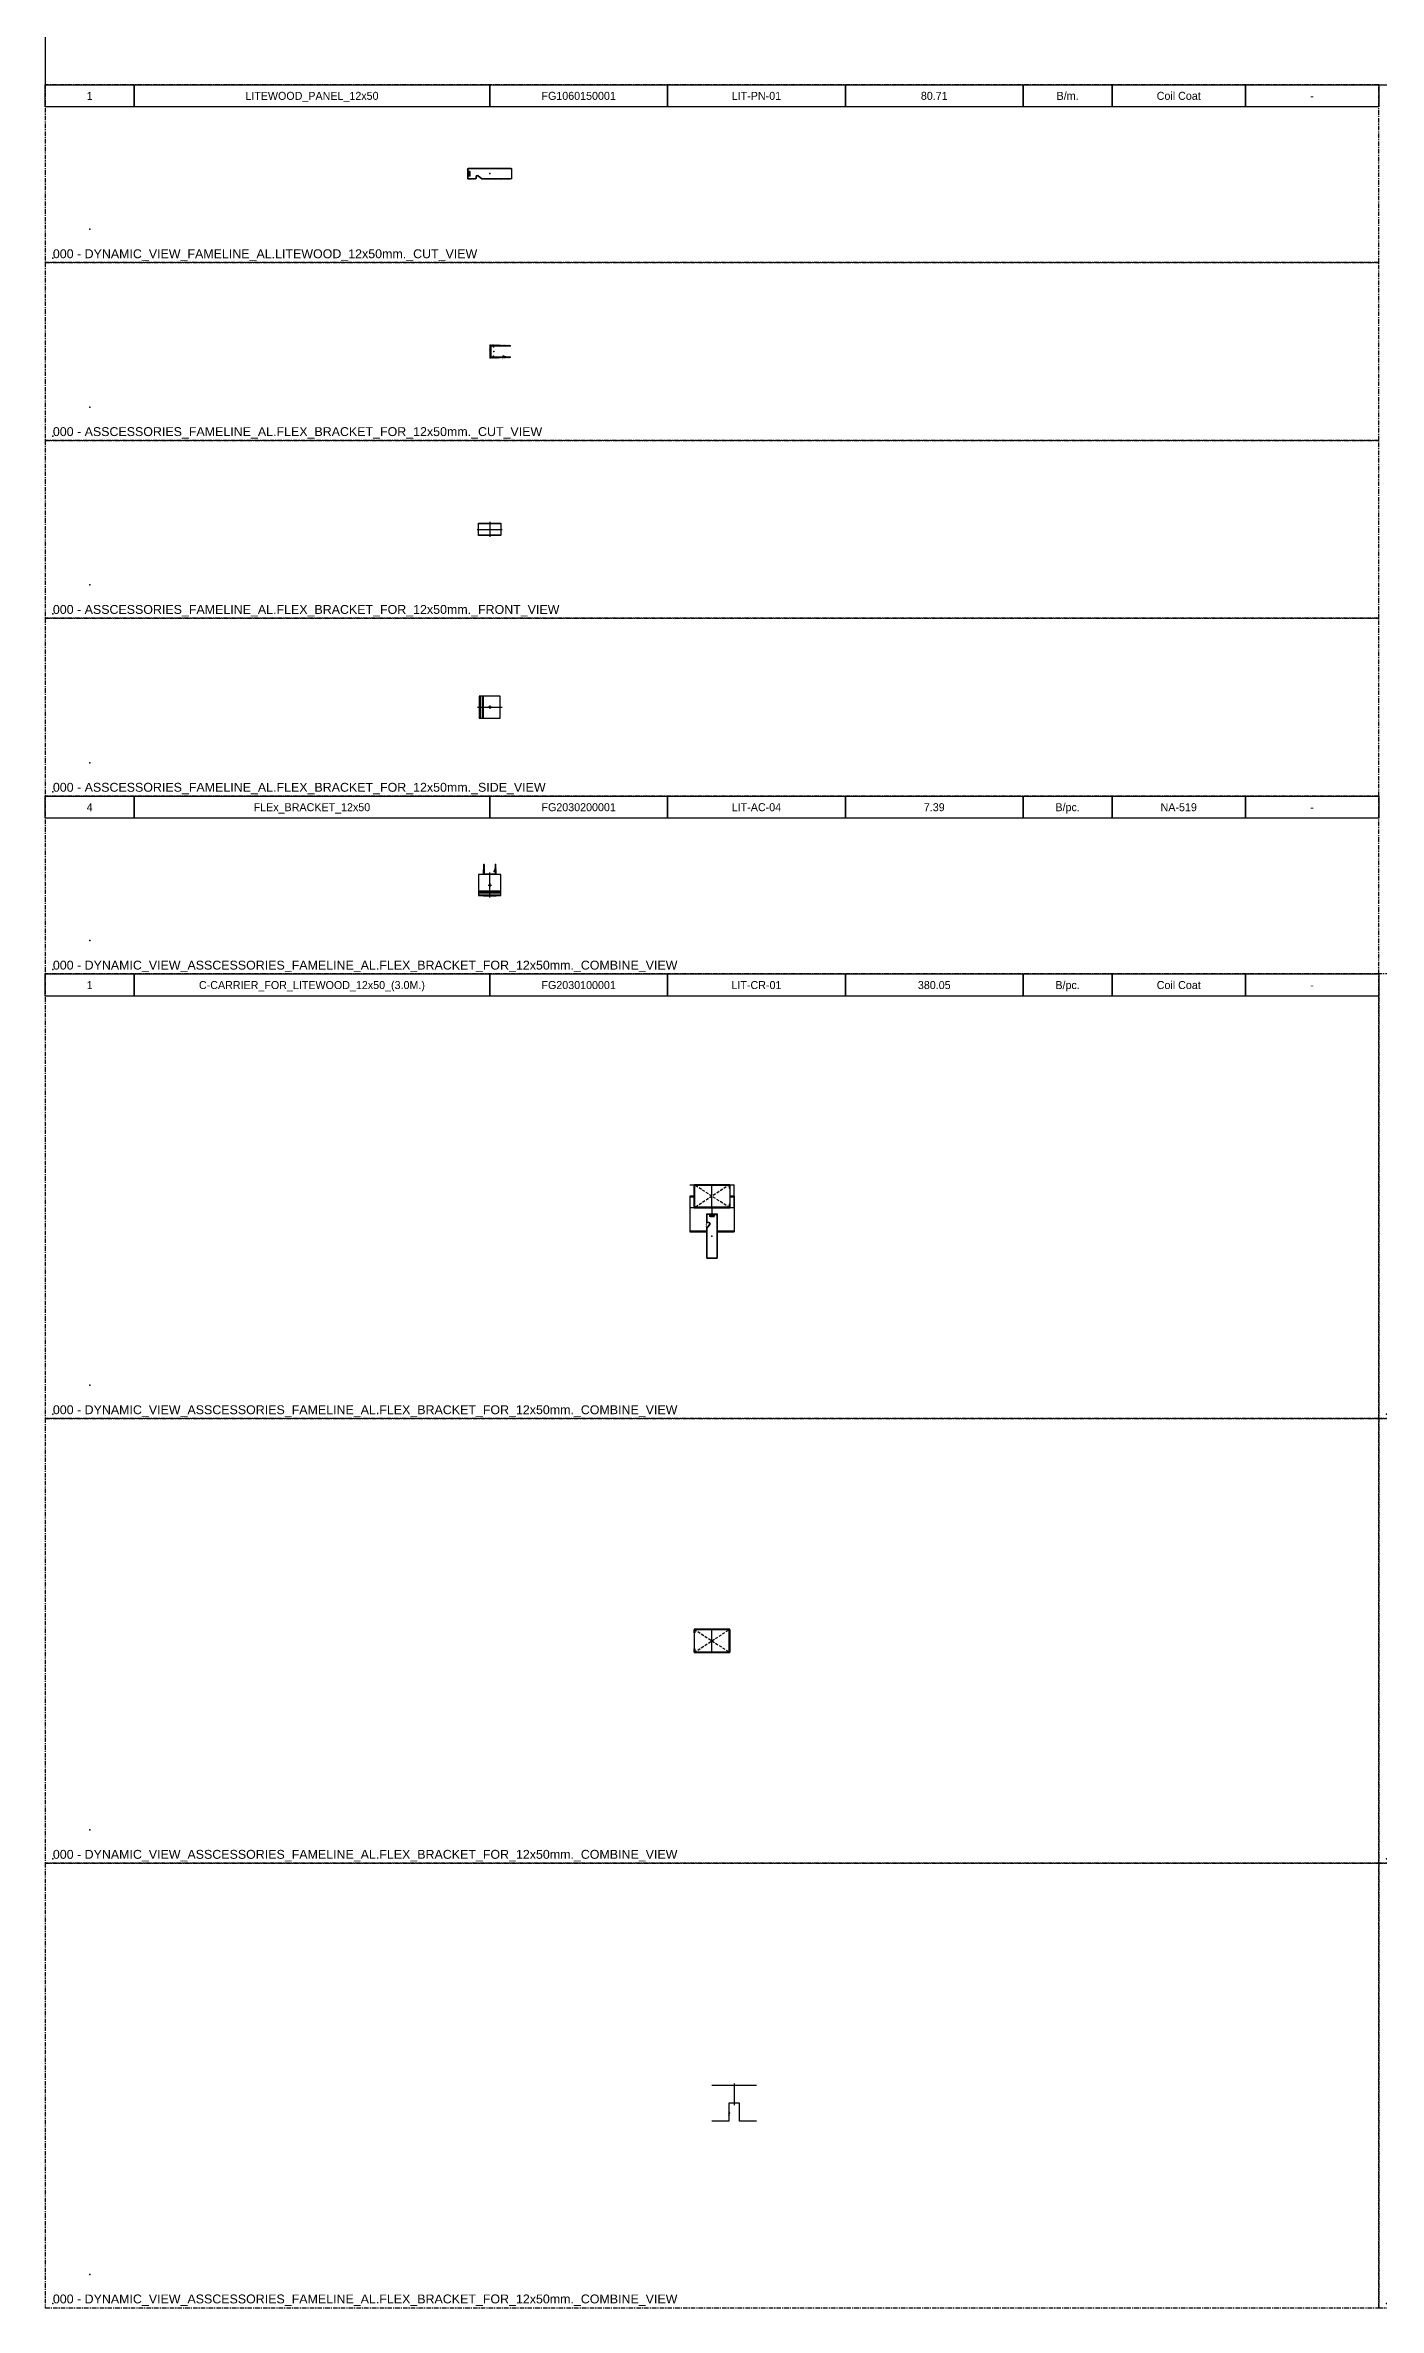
# Model space of a CAD drawing. Header units: millimetres. Extents: x -244126 to 368105, y -173968 to 259060.
# Drawn here: x -5803 to -4303, y 46495 to 49040 of the extents above; entities that cross this region are included whole.
import ezdxf
from ezdxf.enums import TextEntityAlignment as Align

# ---------------------------------------------------------------- set-up
doc = ezdxf.new("R2010")
doc.units = ezdxf.units.MM
doc.header["$MEASUREMENT"] = 0
for name, pattern in [('005_GG_TA_LINE', [13.75, 5, -1.25, 1.25, -1.25, 5]), ('HIDDEN', [9.525, 6.35, -3.175]), ('SLD-Solid', [0])]:
    doc.linetypes.add(name, pattern=pattern)
for name, color, linetype in [('000 - H A T C H', 8, 'Continuous'), ('000 - SYMBOL CON', 1, 'Continuous'), ('000 - WIPEOUT', 250, 'Continuous'), ('001 - ASCESSORIES', 1, 'Continuous'), ('002 - STRUCTURAL STEEL', 4, 'Continuous'), ('A02_LITEWOOD', 7, 'Continuous'), ('A03_SUN LOUVER', 7, 'Continuous'), ('A04_TUBE SERIES', 7, 'Continuous')]:
    doc.layers.add(name, color=color, linetype=linetype)
doc.styles.get("Standard").update_dxf_attribs({"font": 'arial.ttf'})
doc.styles.add('TA', font='Cordia New.ttf', dxfattribs={"height": 4.5})

# ---------------------------------------------------------------- blocks, each defined once
blk = doc.blocks.new('*U2997')
at = {"color": 0, "linetype": '005_GG_TA_LINE'}
blk.add_lwpolyline([(0, 0), (1500, 0), (1500, 200), (0, 200)], close=True, dxfattribs=at)
for p in [(50, 37.5), (8.6, 4.9)]:
    blk.add_point(p, dxfattribs=at)
blk.add_attdef('NAMEBLK', (8.6, 4.9), '', height=10, dxfattribs=at)
blk = doc.blocks.new('000 - ASSCESSORIES_FAMELINE_AL.FLEX_BRACKET_FOR_12x50mm._FRONT_VIEW')
blk.add_wipeout([(12.5, 7.1), (12.5, -7.1), (-12.5, -7.1), (-12.5, 7.1)]).dxf.layer = '000 - WIPEOUT'
at = {"layer": '001 - ASCESSORIES'}
blk.add_lwpolyline([(12.5, 7.1), (12.5, -7.1), (-12.5, -7.1), (-12.5, 7.1)], close=True, dxfattribs=at)
at = {"layer": '001 - ASCESSORIES', "color": 0}
for points in [[(-12.5, 6.9), (12.5, 6.9), (12.5, 6.1), (-12.5, 6.1)], [(-12.5, -6.1), (12.5, -6.1), (12.5, -6.9), (-12.5, -6.9)]]:
    blk.add_lwpolyline(points, close=True, dxfattribs=at)
at = {"layer": 'Defpoints', "color": 250}
for p, q in [((-14, 0), (14, 0)), ((0, 8.6), (0, -8.6))]:
    blk.add_line(p, q, dxfattribs=at)
blk = doc.blocks.new('000 - ASSCESSORIES_FAMELINE_AL.FLEX_BRACKET_FOR_12x50mm._SIDE_VIEW')
blk.add_wipeout([(-11.8, -12.5), (11.7, -12.5), (11.7, 12.5), (-11.8, 12.5)]).dxf.layer = '000 - WIPEOUT'
at = {"layer": '001 - ASCESSORIES', "linetype": 'ByBlock'}
for p, q in [((-10.1, -12.5), (-10.1, 12.5)), ((-8, 12.5), (-8, -12.5)), ((-7, -12.5), (-7, 12.5))]:
    blk.add_line(p, q, dxfattribs=at)
at = {"layer": '001 - ASCESSORIES', "color": 0}
blk.add_lwpolyline([(-11.8, -12.5), (11.7, -12.5), (11.7, 12.5), (-11.8, 12.5)], close=True, dxfattribs=at)
at = {"layer": 'Defpoints', "color": 250}
for p, q in [((-13.8, 0), (13.8, 0)), ((1.9, 0), (-1.9, 0)), ((0, 1.9), (0, -1.9))]:
    blk.add_line(p, q, dxfattribs=at)
blk = doc.blocks.new('000 - ASSCESSORIES_FAMELINE_AL.FLEX_BRACKET_FOR_12x50mm._CUT_VIEW')
at = {"layer": '000 - H A T C H'}
h = blk.add_hatch(dxfattribs=at)
h.set_pattern_fill('ANSI32', color=8, scale=3)
edge = h.paths.add_edge_path()
edge.add_line((23.5, 6.6), (23.5, 6.4))
edge.add_arc((23.2, 6.4), 0.3, 270, 360, ccw=False)
edge.add_line((23.2, 6.1), (22.7, 6.1))
edge.add_line((22.7, 6.1), (22.5, 5.9))
edge.add_line((22.5, 5.9), (22.3, 6.1))
edge.add_line((22.3, 6.1), (22.1, 5.9))
edge.add_line((22.1, 5.9), (21.9, 6.1))
edge.add_line((21.9, 6.1), (21.7, 5.9))
edge.add_line((21.7, 5.9), (21.5, 6.1))
edge.add_line((21.5, 6.1), (21.3, 5.9))
edge.add_line((21.3, 5.9), (21.1, 6.1))
edge.add_line((21.1, 6.1), (20.9, 5.9))
edge.add_line((20.9, 5.9), (20.7, 6.1))
edge.add_line((20.7, 6.1), (20.5, 5.9))
edge.add_line((20.5, 5.9), (20.3, 6.1))
edge.add_line((20.3, 6.1), (20.1, 5.9))
edge.add_line((20.1, 5.9), (19.9, 6.1))
edge.add_line((19.9, 6.1), (19.7, 5.9))
edge.add_line((19.7, 5.9), (19.5, 6.1))
edge.add_line((19.5, 6.1), (19.3, 5.9))
edge.add_line((19.3, 5.9), (19.1, 6.1))
edge.add_line((19.1, 6.1), (18.9, 5.9))
edge.add_line((18.9, 5.9), (18.7, 6.1))
edge.add_line((18.7, 6.1), (18.5, 5.9))
edge.add_line((18.5, 5.9), (18.3, 6.1))
edge.add_line((18.3, 6.1), (18.1, 5.9))
edge.add_line((18.1, 5.9), (17.9, 6.1))
edge.add_line((17.9, 6.1), (17.7, 5.9))
edge.add_line((17.7, 5.9), (17.5, 6.1))
edge.add_line((17.5, 6.1), (17.3, 5.9))
edge.add_line((17.3, 5.9), (17.1, 6.1))
edge.add_line((17.1, 6.1), (16.9, 5.9))
edge.add_line((16.9, 5.9), (16.7, 6.1))
edge.add_line((16.7, 6.1), (16.5, 5.9))
edge.add_line((16.5, 5.9), (16.3, 6.1))
edge.add_line((16.3, 6.1), (16.1, 5.9))
edge.add_line((16.1, 5.9), (15.9, 6.1))
edge.add_line((15.9, 6.1), (15.7, 5.9))
edge.add_line((15.7, 5.9), (15.5, 6.1))
edge.add_line((15.5, 6.1), (15.3, 5.9))
edge.add_line((15.3, 5.9), (15.1, 6.1))
edge.add_line((15.1, 6.1), (14.9, 5.9))
edge.add_line((14.9, 5.9), (14.7, 6.1))
edge.add_line((14.7, 6.1), (14.5, 5.9))
edge.add_line((14.5, 5.9), (14.3, 6.1))
edge.add_line((14.3, 6.1), (14.1, 5.9))
edge.add_line((14.1, 5.9), (13.9, 6.1))
edge.add_line((13.9, 6.1), (13.7, 5.9))
edge.add_line((13.7, 5.9), (13.5, 6.1))
edge.add_line((13.5, 6.1), (13.3, 5.9))
edge.add_line((13.3, 5.9), (13.1, 6.1))
edge.add_line((13.1, 6.1), (12.9, 5.9))
edge.add_line((12.9, 5.9), (12.7, 6.1))
edge.add_line((12.7, 6.1), (12.5, 5.9))
edge.add_line((12.5, 5.9), (12.3, 6.1))
edge.add_line((12.3, 6.1), (12.1, 5.9))
edge.add_line((12.1, 5.9), (11.9, 6.1))
edge.add_line((11.9, 6.1), (11.7, 5.9))
edge.add_line((11.7, 5.9), (11.5, 6.1))
edge.add_line((11.5, 6.1), (11.3, 5.9))
edge.add_line((11.3, 5.9), (11.1, 6.1))
edge.add_line((11.1, 6.1), (10.9, 5.9))
edge.add_line((10.9, 5.9), (10.7, 6.1))
edge.add_line((10.7, 6.1), (5, 6.1))
edge.add_arc((5, 5.8), 0.3, 90, 180)
edge.add_line((4.7, 5.8), (4.7, 5.3))
edge.add_arc((4.4, 5.3), 0.3, -90, 0, ccw=False)
edge.add_line((4.4, 5), (4, 5))
edge.add_arc((4, 5.3), 0.3, 180, 270, ccw=False)
edge.add_line((3.7, 5.3), (3.7, 5.8))
edge.add_arc((3.4, 5.8), 0.3, 0, 90)
edge.add_line((3.4, 6.1), (2, 6.1))
edge.add_arc((2, 5.8), 0.3, 90, 180)
edge.add_line((1.7, 5.8), (1.7, 0.3))
edge.add_line((1.7, 0.3), (1.4, 0))
edge.add_line((1.4, 0), (1.7, -0.3))
edge.add_line((1.7, -0.3), (1.7, -5.8))
edge.add_arc((2, -5.8), 0.3, 180, 270)
edge.add_line((2, -6.1), (3.4, -6.1))
edge.add_arc((3.4, -5.8), 0.3, 270, 360)
edge.add_line((3.7, -5.8), (3.7, -5.3))
edge.add_arc((4, -5.3), 0.3, 90, 180, ccw=False)
edge.add_line((4, -5), (4.4, -5))
edge.add_arc((4.4, -5.3), 0.3, 0, 90, ccw=False)
edge.add_line((4.7, -5.3), (4.7, -5.8))
edge.add_arc((5, -5.8), 0.3, 180, 270)
edge.add_line((5, -6.1), (14.6, -6.1))
edge.add_arc((14.6, -5.8), 0.3, 270, 360)
edge.add_line((14.9, -5.8), (14.9, -5))
edge.add_arc((15.2, -5), 0.3, 71.5651, 180, ccw=False)
edge.add_line((15.3, -4.7), (19.4, -6.1))
edge.add_arc((19.4, -5.8), 0.3, 251.5651, 270)
edge.add_line((19.4, -6.1), (23.2, -6.1))
edge.add_arc((23.2, -6.4), 0.3, 0, 90, ccw=False)
edge.add_line((23.5, -6.4), (23.5, -6.6))
edge.add_arc((23.2, -6.6), 0.3, -88.2938, 0, ccw=False)
edge.add_line((23.2, -6.9), (0.5, -7.6))
edge.add_arc((0.5, -7.3), 0.3, 180, 271.7062, ccw=False)
edge.add_line((0.2, -7.3), (0.2, -5.8))
edge.add_line((0.2, -5.8), (0, -5.6))
edge.add_line((0, -5.6), (0.2, -5.4))
edge.add_line((0.2, -5.4), (0, -5.2))
edge.add_line((0, -5.2), (0.2, -5))
edge.add_line((0.2, -5), (0, -4.8))
edge.add_line((0, -4.8), (0.2, -4.6))
edge.add_line((0.2, -4.6), (0, -4.4))
edge.add_line((0, -4.4), (0.2, -4.2))
edge.add_line((0.2, -4.2), (0, -4))
edge.add_line((0, -4), (0.2, -3.8))
edge.add_line((0.2, -3.8), (0, -3.6))
edge.add_line((0, -3.6), (0.2, -3.4))
edge.add_line((0.2, -3.4), (0, -3.2))
edge.add_line((0, -3.2), (0.2, -3))
edge.add_line((0.2, -3), (0, -2.8))
edge.add_line((0, -2.8), (0.2, -2.6))
edge.add_line((0.2, -2.6), (0, -2.4))
edge.add_line((0, -2.4), (0.2, -2.2))
edge.add_line((0.2, -2.2), (0, -2))
edge.add_line((0, -2), (0.2, -1.8))
edge.add_line((0.2, -1.8), (0, -1.6))
edge.add_line((0, -1.6), (0.2, -1.4))
edge.add_line((0.2, -1.4), (0, -1.2))
edge.add_line((0, -1.2), (0.2, -1))
edge.add_line((0.2, -1), (0, -0.8))
edge.add_line((0, -0.8), (0.2, -0.6))
edge.add_line((0.2, -0.6), (0, -0.4))
edge.add_line((0, -0.4), (0.2, -0.2))
edge.add_line((0.2, -0.2), (0, 0))
edge.add_line((0, 0), (0.2, 0.2))
edge.add_line((0.2, 0.2), (0, 0.4))
edge.add_line((0, 0.4), (0.2, 0.6))
edge.add_line((0.2, 0.6), (0, 0.8))
edge.add_line((0, 0.8), (0.2, 1))
edge.add_line((0.2, 1), (0, 1.2))
edge.add_line((0, 1.2), (0.2, 1.4))
edge.add_line((0.2, 1.4), (0, 1.6))
edge.add_line((0, 1.6), (0.2, 1.8))
edge.add_line((0.2, 1.8), (0, 2))
edge.add_line((0, 2), (0.2, 2.2))
edge.add_line((0.2, 2.2), (0, 2.4))
edge.add_line((0, 2.4), (0.2, 2.6))
edge.add_line((0.2, 2.6), (0, 2.8))
edge.add_line((0, 2.8), (0.2, 3))
edge.add_line((0.2, 3), (0, 3.2))
edge.add_line((0, 3.2), (0.2, 3.4))
edge.add_line((0.2, 3.4), (0, 3.6))
edge.add_line((0, 3.6), (0.2, 3.8))
edge.add_line((0.2, 3.8), (0, 4))
edge.add_line((0, 4), (0.2, 4.2))
edge.add_line((0.2, 4.2), (0, 4.4))
edge.add_line((0, 4.4), (0.2, 4.6))
edge.add_line((0.2, 4.6), (0, 4.8))
edge.add_line((0, 4.8), (0.2, 5))
edge.add_line((0.2, 5), (0, 5.2))
edge.add_line((0, 5.2), (0.2, 5.4))
edge.add_line((0.2, 5.4), (0, 5.6))
edge.add_line((0, 5.6), (0.2, 5.8))
edge.add_line((0.2, 5.8), (0.2, 7.3))
edge.add_arc((0.5, 7.3), 0.3, 88.2938, 180, ccw=False)
edge.add_line((0.5, 7.6), (23.2, 6.9))
edge.add_arc((23.2, 6.6), 0.3, 0, 88.2938, ccw=False)
at = {"color": 3}
blk.add_point((4.7, 0), dxfattribs=at)
at = {"layer": '001 - ASCESSORIES', "color": 0, "linetype": 'SLD-Solid', "lineweight": 15}
blk.add_lwpolyline([(23.5, 6.6), (23.5, 6.4, -0.414214), (23.2, 6.1), (22.7, 6.1), (22.5, 5.9), (22.3, 6.1), (22.1, 5.9), (21.9, 6.1), (21.7, 5.9), (21.5, 6.1), (21.3, 5.9), (21.1, 6.1), (20.9, 5.9), (20.7, 6.1), (20.5, 5.9), (20.3, 6.1), (20.1, 5.9), (19.9, 6.1), (19.7, 5.9), (19.5, 6.1), (19.3, 5.9), (19.1, 6.1), (18.9, 5.9), (18.7, 6.1), (18.5, 5.9), (18.3, 6.1), (18.1, 5.9), (17.9, 6.1), (17.7, 5.9), (17.5, 6.1), (17.3, 5.9), (17.1, 6.1), (16.9, 5.9), (16.7, 6.1), (16.5, 5.9), (16.3, 6.1), (16.1, 5.9), (15.9, 6.1), (15.7, 5.9), (15.5, 6.1), (15.3, 5.9), (15.1, 6.1), (14.9, 5.9), (14.7, 6.1), (14.5, 5.9), (14.3, 6.1), (14.1, 5.9), (13.9, 6.1), (13.7, 5.9), (13.5, 6.1), (13.3, 5.9), (13.1, 6.1), (12.9, 5.9), (12.7, 6.1), (12.5, 5.9), (12.3, 6.1), (12.1, 5.9), (11.9, 6.1), (11.7, 5.9), (11.5, 6.1), (11.3, 5.9), (11.1, 6.1), (10.9, 5.9), (10.7, 6.1), (5, 6.1, 0.414214), (4.7, 5.8), (4.7, 5.3, -0.414214), (4.4, 5), (4, 5, -0.414214), (3.7, 5.3), (3.7, 5.8, 0.414214), (3.4, 6.1), (2, 6.1, 0.414214), (1.7, 5.8), (1.7, 0.3), (1.4, 0), (1.7, -0.3), (1.7, -5.8, 0.414214), (2, -6.1), (3.4, -6.1, 0.414214), (3.7, -5.8), (3.7, -5.3, -0.414214), (4, -5), (4.4, -5, -0.414214), (4.7, -5.3), (4.7, -5.8, 0.414214), (5, -6.1), (14.6, -6.1, 0.414214), (14.9, -5.8), (14.9, -5, -0.511918), (15.3, -4.7), (19.4, -6.1, 0.080612), (19.4, -6.1), (23.2, -6.1, -0.414214), (23.5, -6.4), (23.5, -6.6, -0.405518), (23.2, -6.9), (0.5, -7.6, -0.422963), (0.2, -7.3), (0.2, -5.8), (0, -5.6), (0.2, -5.4), (0, -5.2), (0.2, -5), (0, -4.8), (0.2, -4.6), (0, -4.4), (0.2, -4.2), (0, -4), (0.2, -3.8), (0, -3.6), (0.2, -3.4), (0, -3.2), (0.2, -3), (0, -2.8), (0.2, -2.6), (0, -2.4), (0.2, -2.2), (0, -2), (0.2, -1.8), (0, -1.6), (0.2, -1.4), (0, -1.2), (0.2, -1), (0, -0.8), (0.2, -0.6), (0, -0.4), (0.2, -0.2), (0, 0), (0.2, 0.2), (0, 0.4), (0.2, 0.6), (0, 0.8), (0.2, 1), (0, 1.2), (0.2, 1.4), (0, 1.6), (0.2, 1.8), (0, 2), (0.2, 2.2), (0, 2.4), (0.2, 2.6), (0, 2.8), (0.2, 3), (0, 3.2), (0.2, 3.4), (0, 3.6), (0.2, 3.8), (0, 4), (0.2, 4.2), (0, 4.4), (0.2, 4.6), (0, 4.8), (0.2, 5), (0, 5.2), (0.2, 5.4), (0, 5.6), (0.2, 5.8), (0.2, 7.3, -0.422963), (0.5, 7.6), (23.2, 6.9, -0.405518)], format="xyb", close=True, dxfattribs=at)
blk = doc.blocks.new('*U2999')
blk.add_blockref('000 - ASSCESSORIES_FAMELINE_AL.FLEX_BRACKET_FOR_12x50mm._CUT_VIEW', (0, 0))
at = {"layer": 'A04_TUBE SERIES', "color": 0, "style": 'TA', "flags": 1}
for tag, p in [('ITEM_VALUE', (10, -52.5)), ('PRODUCT_NAME_VALUE', (60, -52.5)), ('ITEM_NUMBER_VALUE', (120, -52.5)), ('PRODUCT_CODE_VALUE', (160, -52.5)), ('SELLING_PRICE_VALUE', (200, -52.5)), ('UNIT_VALUE', (230, -52.5)), ('TYPE_OF_COLOR_VALUE', (255, -52.5)), ('SECTION_VALUE', (285, -52.5))]:
    blk.add_attdef(tag, text='', height=1.8, dxfattribs=at).set_placement(p, align=Align.MIDDLE_CENTER)
at = {"layer": '001 - ASCESSORIES', "color": 2}
blk.add_blockref('000 - ASSCESSORIES_FAMELINE_AL.FLEX_BRACKET_FOR_12x50mm._FRONT_VIEW', (0, 0), dxfattribs=at)
blk.add_blockref('000 - ASSCESSORIES_FAMELINE_AL.FLEX_BRACKET_FOR_12x50mm._SIDE_VIEW', (0, 0), dxfattribs=at)
blk = doc.blocks.new('*U2987')
at = {"color": 0, "linetype": '005_GG_TA_LINE'}
blk.add_lwpolyline([(0, 0), (1500, 0), (1500, 200), (0, 200)], close=True, dxfattribs=at)
for p in [(50, 37.5), (8.6, 4.9)]:
    blk.add_point(p, dxfattribs=at)
blk.add_attdef('NAMEBLK', (8.6, 4.9), '', height=10, dxfattribs=at)
blk = doc.blocks.new('*U3116')
at = {"color": 250}
blk.add_wipeout([(-25, -6), (25, -6), (25, 6), (-25, 6)], dxfattribs=at).dxf.layer = '000 - WIPEOUT'
blk.add_point((0, 0))
at = {"layer": 'A02_LITEWOOD', "color": 0, "linetype": 'SLD-Solid', "lineweight": 15}
blk.add_lwpolyline([(-23.4, -1.8), (-22.7, -1.8), (-22.7, 1.3, 0.414214), (-23.6, 2.2), (-24.1, 2.2, 0.414214), (-25, 1.3), (-25, -4.9, 0.414214), (-23.9, -6), (-16.2, -6, 0.414214), (-15, -4.9), (-15, -3.4, -0.616061), (-13.5, -2.7), (-9.4, -5.8, 0.164473), (-8.9, -6), (23.8, -6, 0.414214), (25, -4.9), (25, 4.8, 0.414214), (23.8, 6), (-23.9, 6, 0.414214), (-25, 4.8), (-25, 3.2, 0.414214), (-24.1, 2.3), (-23.5, 2.3, -0.414214), (-22.6, 1.4), (-22.6, -1.8, -0.414214), (-23, -2.2), (-23, -2.2, -0.414214), (-23.5, -1.8), (-23.5, 1.4), (-24.2, 1.4), (-24.2, -1.8, 1.000966), (-21.9, -1.8), (-21.9, 1.4, 0.414214), (-23.5, 3), (-24.1, 3, -0.414214), (-24.3, 3.2), (-24.3, 4.8, -0.414214), (-23.9, 5.3), (23.8, 5.3, -0.414214), (24.3, 4.8), (24.3, -4.9, -0.414214), (23.8, -5.3), (-8.9, -5.3, -0.164473), (-9, -5.3), (-13.1, -2.1, 0.617259), (-15.7, -3.4), (-15.7, -4.9, -0.414214), (-16.2, -5.3), (-23.9, -5.3, -0.414214), (-24.3, -4.9), (-24.3, 1.3, -0.414214), (-24.1, 1.5), (-23.6, 1.5, -0.414214), (-23.4, 1.3)], format="xyb", close=True, dxfattribs=at)
blk = doc.blocks.new('000 - FAMELINE_AL.LITEWOOD_12x50mm._CUT_VIEW')
at = {"layer": '000 - H A T C H'}
h = blk.add_hatch(dxfattribs=at)
h.set_pattern_fill('ANSI32', color=8)
h.set_pattern_definition([(45, (3e-15, -24.6393), (-0.265165, 0.265165), []), (45, (0.17678, -24.6393), (-0.265165, 0.265165), [])])
edge = h.paths.add_edge_path()
edge.add_line((-23.4, -1.8), (-22.7, -1.8))
edge.add_line((-22.7, -1.8), (-22.7, 1.3))
edge.add_arc((-23.6, 1.3), 0.9, 360, 450)
edge.add_line((-23.6, 2.2), (-24.1, 2.2))
edge.add_arc((-24.1, 1.3), 0.9, 90, 180)
edge.add_line((-25, 1.3), (-25, -4.9))
edge.add_arc((-23.8, -4.8), 1.15, 180, 270)
edge.add_line((-23.9, -6), (-16.2, -6))
edge.add_arc((-16.2, -4.9), 1.15, 270, 360)
edge.add_line((-15, -4.9), (-15, -3.4))
edge.add_arc((-14.1, -3.4), 0.938, 53.0492, 179.5916, ccw=False)
edge.add_line((-13.5, -2.7), (-9.4, -5.8))
edge.add_arc((-8.9, -5.1), 0.9, 232.64, 270)
edge.add_line((-8.9, -6), (23.8, -6))
edge.add_arc((23.8, -4.8), 1.15, 270, 360)
edge.add_line((25, -4.9), (25, 4.8))
edge.add_arc((23.9, 4.8), 1.15, 360, 450)
edge.add_line((23.9, 6), (-23.8, 6))
edge.add_arc((-23.8, 4.8), 1.15, 90, 180)
edge.add_line((-25, 4.9), (-25, 3.2))
edge.add_arc((-24.1, 3.2), 0.9, 180, 270)
edge.add_line((-24.1, 2.3), (-23.5, 2.3))
edge.add_arc((-23.5, 1.4), 0.9, 0, 90, ccw=False)
edge.add_line((-22.6, 1.4), (-22.6, -1.8))
edge.add_arc((-23, -1.8), 0.45, 270, 360, ccw=False)
edge.add_line((-23, -2.2), (-23, -2.2))
edge.add_arc((-23, -1.8), 0.45, 180, 270, ccw=False)
edge.add_line((-23.5, -1.8), (-23.5, 1.4))
edge.add_line((-23.5, 1.4), (-24.2, 1.4))
edge.add_line((-24.2, 1.4), (-24.2, -1.8))
edge.add_arc((-23, -1.8), 1.17, 179.8894, 360)
edge.add_line((-21.9, -1.8), (-21.9, 1.4))
edge.add_arc((-23.5, 1.4), 1.6, 360, 450)
edge.add_line((-23.5, 3), (-24.1, 3))
edge.add_arc((-24.1, 3.2), 0.2, 180, 270, ccw=False)
edge.add_line((-24.3, 3.2), (-24.3, 4.9))
edge.add_arc((-23.8, 4.9), 0.45, 90, 180, ccw=False)
edge.add_line((-23.8, 5.3), (23.9, 5.3))
edge.add_arc((23.9, 4.9), 0.45, 0, 90, ccw=False)
edge.add_line((24.3, 4.9), (24.3, -4.9))
edge.add_arc((23.8, -4.9), 0.45, 270, 360, ccw=False)
edge.add_line((23.8, -5.3), (-8.9, -5.3))
edge.add_arc((-8.9, -5.1), 0.2, 232.64, 270, ccw=False)
edge.add_line((-9, -5.3), (-13.1, -2.1))
edge.add_arc((-14.1, -3.4), 1.64, 52.9496, 179.691)
edge.add_line((-15.7, -3.4), (-15.7, -4.9))
edge.add_arc((-16.1, -4.8), 0.45, 270, 360, ccw=False)
edge.add_line((-16.2, -5.3), (-23.9, -5.3))
edge.add_arc((-23.9, -4.8), 0.45, 180, 270, ccw=False)
edge.add_line((-24.3, -4.9), (-24.3, 1.3))
edge.add_arc((-24.1, 1.3), 0.2, 90, 180, ccw=False)
edge.add_line((-24.1, 1.5), (-23.6, 1.5))
edge.add_arc((-23.6, 1.3), 0.2, 0, 90, ccw=False)
edge.add_line((-23.4, 1.3), (-23.4, -1.8))
at = {"layer": 'A03_SUN LOUVER', "color": 0}
blk.add_blockref('*U3116', (0, 0), dxfattribs=at)
blk = doc.blocks.new('*U2991')
at = {"layer": 'A02_LITEWOOD', "color": 0}
blk.add_blockref('000 - FAMELINE_AL.LITEWOOD_12x50mm._CUT_VIEW', (0, 0), dxfattribs=at)
at = {"layer": 'A04_TUBE SERIES', "color": 0, "style": 'TA', "flags": 1}
for tag, p in [('ITEM_VALUE', (10, -52.5)), ('PRODUCT_NAME_VALUE', (60, -52.5)), ('ITEM_NUMBER_VALUE', (120, -52.5)), ('PRODUCT_CODE_VALUE', (160, -52.5)), ('SELLING_PRICE_VALUE', (200, -52.5)), ('UNIT_VALUE', (230, -52.5)), ('TYPE_OF_COLOR_VALUE', (255, -52.5)), ('SECTION_VALUE', (285, -52.5))]:
    blk.add_attdef(tag, text='', height=1.8, dxfattribs=at).set_placement(p, align=Align.MIDDLE_CENTER)
blk = doc.blocks.new('*U1766')
at = {"color": 0, "linetype": '005_GG_TA_LINE'}
blk.add_lwpolyline([(0, 0), (100, 0), (100, 30), (0, 30)], close=True, dxfattribs=at)
blk.add_attdef('NAMEBLK', (8.582, 4.878), '', height=10, dxfattribs=at)
blk = doc.blocks.new('*U4914')
at = {"layer": '002 - STRUCTURAL STEEL', "color": 0, "linetype": 'ByBlock'}
blk.add_lwpolyline([(0, 5), (20, 5), (20, 0), (0, 0)], close=True, dxfattribs=at)
blk = doc.blocks.new('*U4911')
at = {"layer": '002 - STRUCTURAL STEEL', "color": 0, "linetype": 'ByBlock'}
blk.add_lwpolyline([(0, 5), (80, 5), (80, 0), (0, 0)], close=True, dxfattribs=at)
blk = doc.blocks.new('*U4913')
at = {"layer": '002 - STRUCTURAL STEEL', "color": 0, "linetype": 'ByBlock'}
blk.add_lwpolyline([(0, 5), (40, 5), (40, 0), (0, 0)], close=True, dxfattribs=at)
blk = doc.blocks.new('*U4915')
at = {"layer": '002 - STRUCTURAL STEEL', "color": 0, "linetype": 'ByBlock'}
blk.add_lwpolyline([(0, 5), (30, 5), (30, 0), (0, 0)], close=True, dxfattribs=at)
blk = doc.blocks.new('*U2990')
at = {"color": 0}
for name, p in [('*U4914', (0, -5)), ('*U4911', (20, -5)), ('*U4913', (100, -5)), ('*U4913', (140, -5)), ('*U4913', (180, -5)), ('*U4914', (220, -5)), ('*U4915', (240, -5)), ('*U4915', (270, -5))]:
    blk.add_blockref(name, p, dxfattribs=at)
at = {"layer": 'A04_TUBE SERIES', "color": 0, "style": 'TA'}
for tag, p in [('ITEM_VALUE', (10, -2.5)), ('PRODUCT_NAME_VALUE', (60, -2.5)), ('ITEM_NUMBER_VALUE', (120, -2.5)), ('PRODUCT_CODE_VALUE', (160, -2.5)), ('SELLING_PRICE_VALUE', (200, -2.5)), ('UNIT_VALUE', (230, -2.5)), ('TYPE_OF_COLOR_VALUE', (255, -2.5)), ('SECTION_VALUE', (285, -2.5))]:
    blk.add_attdef(tag, text='', height=1.8, dxfattribs=at).set_placement(p, align=Align.MIDDLE_CENTER)
blk = doc.blocks.new('000 - DAYNAMIC_DATA_FAMELINE_PRICE_LIST')
at = {"color": 0}
for name, p in [('*U4914', (0, -5)), ('*U4911', (20, -5)), ('*U4913', (100, -5)), ('*U4913', (140, -5)), ('*U4913', (180, -5)), ('*U4914', (220, -5)), ('*U4915', (240, -5)), ('*U4915', (270, -5))]:
    blk.add_blockref(name, p, dxfattribs=at)
at = {"layer": 'A04_TUBE SERIES', "color": 0, "style": 'TA'}
for tag, p in [('ITEM_VALUE', (10, -2.5)), ('PRODUCT_NAME_VALUE', (60, -2.5)), ('ITEM_NUMBER_VALUE', (120, -2.5)), ('PRODUCT_CODE_VALUE', (160, -2.5)), ('SELLING_PRICE_VALUE', (200, -2.5)), ('UNIT_VALUE', (230, -2.5)), ('TYPE_OF_COLOR_VALUE', (255, -2.5)), ('SECTION_VALUE', (285, -2.5))]:
    blk.add_attdef(tag, text='', height=1.8, dxfattribs=at).set_placement(p, align=Align.MIDDLE_CENTER)
blk = doc.blocks.new('000 - ASSCESSORIES_FAMELINE_ALC-CARRIER_FOR_12x50mm._TOP_VIEW')
at = {"layer": '001 - ASCESSORIES', "color": 0}
for p, q in [((0, 50), (0, 0)), ((40, 50), (40, 31)), ((40, 19), (40, 0))]:
    blk.add_line(p, q, dxfattribs=at)
at = {"layer": '001 - ASCESSORIES', "color": 0, "linetype": 'SLD-Solid', "lineweight": 15}
blk.add_line((32, 19), (31.2, 19.2), dxfattribs=at)
at = {"layer": '001 - ASCESSORIES', "color": 0}
for points in [[(40, 31), (20, 31), (20, 19), (40, 19)], [(34.2, 19), (30.4, 20.1), (30.3, 19.5)], [(32, 19), (30.3, 19.5)]]:
    blk.add_lwpolyline(points, dxfattribs=at)
at = {"layer": '001 - ASCESSORIES', "color": 0, "linetype": 'SLD-Solid', "lineweight": 15}
blk.add_arc((270.3, 855), 868.8, 253.9699, 254.0359, dxfattribs=at)
at = {"layer": 'Defpoints', "color": 250}
blk.add_lwpolyline([(-2.3, 25), (22.3, 25)], dxfattribs=at)
blk = doc.blocks.new('000 - ASSCESSORIES_FAMELINE_ALC-CARRIER_FOR_12x50mm._SIDE_VIEW')
blk.add_wipeout([(-20, -13), (20, -13), (20, 13), (-20, 13)]).dxf.layer = '000 - WIPEOUT'
at = {"layer": '000 - H A T C H'}
h = blk.add_hatch(dxfattribs=at)
h.set_pattern_fill('ANSI32', color=256, scale=0.1)
h.set_pattern_definition([(45, (-15462.6393, 6516.9696), (-0.67351921, 0.67351921), []), (45, (-15462.1903, 6516.9696), (-0.67351921, 0.67351921), [])])
edge = h.paths.add_edge_path()
edge.add_line((-20, 9), (-20, 12.3))
edge.add_arc((-19.3, 12.3), 0.7, 90, 180, ccw=False)
edge.add_line((-19.3, 13), (19.3, 13))
edge.add_arc((19.3, 12.3), 0.7, 0, 90, ccw=False)
edge.add_line((20, 12.3), (20, -12.3))
edge.add_arc((19.3, -12.3), 0.7, 270, 360, ccw=False)
edge.add_line((19.3, -13), (-19.3, -13))
edge.add_arc((-19.3, -12.3), 0.7, 180, 270, ccw=False)
edge.add_line((-20, -12.3), (-20, -9))
edge.add_line((-20, -9), (-19.3, -9))
edge.add_line((-19.3, -9), (-19.3, -12.1))
edge.add_arc((-19.1, -12.1), 0.2, 180, 270)
edge.add_line((-19.1, -12.3), (19.1, -12.3))
edge.add_arc((19.1, -12.1), 0.2, 270, 360)
edge.add_line((19.3, -12.1), (19.3, 12.1))
edge.add_arc((19.1, 12.1), 0.2, 0, 90)
edge.add_line((19.1, 12.3), (-19.1, 12.3))
edge.add_arc((-19.1, 12.1), 0.2, 90, 180)
edge.add_line((-19.3, 12.1), (-19.3, 9))
edge.add_line((-19.3, 9), (-20, 9))
at = {"color": 250}
blk.add_line((0, -13), (0, 13), dxfattribs=at)
at = {"layer": '000 - SYMBOL CON', "color": 8, "linetype": 'HIDDEN', "ltscale": 0.5}
for points in [[(-20, -13), (20, 13)], [(-20, 13), (20, -13)]]:
    blk.add_lwpolyline(points, dxfattribs=at)
at = {"layer": '001 - ASCESSORIES', "color": 0}
blk.add_lwpolyline([(-20, 9), (-20, 12.3, -0.414214), (-19.3, 13), (19.3, 13, -0.414214), (20, 12.3), (20, -12.3, -0.414214), (19.3, -13), (-19.3, -13, -0.414214), (-20, -12.3), (-20, -9), (-19.3, -9), (-19.3, -12.1, 0.414214), (-19.1, -12.3), (19.1, -12.3, 0.414214), (19.3, -12.1), (19.3, 12.1, 0.414214), (19.1, 12.3), (-19.1, 12.3, 0.414214), (-19.3, 12.1), (-19.3, 9)], format="xyb", close=True, dxfattribs=at)
at = {"layer": 'Defpoints', "color": 250}
blk.add_lwpolyline([(-20, -13), (20, -13), (20, 13), (-20, 13)], close=True, dxfattribs=at)
blk = doc.blocks.new('*U3108')
at = {"layer": '001 - ASCESSORIES', "color": 4}
for points in [[(-25, -39.3), (-25, -40), (-6, -40), (-6, -39.3)], [(6, -39.3), (6, -40), (25, -40), (25, -39.3)]]:
    blk.add_lwpolyline(points, close=True, dxfattribs=at)
at = {"layer": 'A04_TUBE SERIES', "color": 0, "style": 'TA', "flags": 1}
for tag, p in [('ITEM_VALUE', (50, -212.5)), ('PRODUCT_NAME_VALUE', (300, -212.5)), ('ITEM_NUMBER_VALUE', (600, -212.5)), ('PRODUCT_CODE_VALUE', (800, -212.5)), ('SELLING_PRICE_VALUE', (1000, -212.5)), ('UNIT_VALUE', (1150, -212.5)), ('TYPE_OF_COLOR_VALUE', (1275, -212.5)), ('SECTION_VALUE', (1425, -212.5))]:
    blk.add_attdef(tag, text='', height=9, dxfattribs=at).set_placement(p, align=Align.MIDDLE_CENTER)
at = {"color": 250}
blk.add_wipeout([(-25, -13), (25, -13), (25, 13), (-25, 13)], dxfattribs=at).dxf.layer = '000 - WIPEOUT'
at = {"layer": '000 - H A T C H'}
h = blk.add_hatch(dxfattribs=at)
h.set_pattern_fill('ANSI32', color=256, scale=0.1, angle=-90)
h.set_pattern_definition([(315, (-64.94725, 225.887), (0.6735192, 0.6735192), []), (315, (-64.94725, 225.438), (0.6735192, 0.6735192), [])])
h.paths.add_polyline_path([(6, -39.3), (6, -40), (25, -40), (25, -39.3)])
h.paths.add_polyline_path([(-25, 0), (-25, -0.7), (25, -0.7), (25, 0)])
h.paths.add_polyline_path([(-25, -39.3), (-25, -40), (-6, -40), (-6, -39.3)])
at = {"layer": '001 - ASCESSORIES', "color": 0}
for p, q in [((-25, 0), (-25, -40)), ((25, 0), (25, -40))]:
    blk.add_line(p, q, dxfattribs=at)
at = {"layer": '001 - ASCESSORIES', "color": 4}
blk.add_lwpolyline([(-25, 0), (-25, -0.7), (25, -0.7), (25, 0)], close=True, dxfattribs=at)
at = {"layer": 'A02_LITEWOOD', "color": 0}
blk.add_line((25, -13), (25, 13), dxfattribs=at)
for points in [[(-25, 13), (-6, 13), (-6, -13), (-25, -13)], [(25, -13), (6, -13), (6, 13), (25, 13)]]:
    blk.add_lwpolyline(points, dxfattribs=at)
at = {"layer": 'A02_LITEWOOD', "color": 1}
blk.add_lwpolyline([(-6, -13), (6, -13), (6, 13), (-6, 13)], close=True, dxfattribs=at)
at = {"layer": '001 - ASCESSORIES', "color": 0, "rotation": 270}
blk.add_blockref('000 - ASSCESSORIES_FAMELINE_ALC-CARRIER_FOR_12x50mm._TOP_VIEW', (-25, 0), dxfattribs=at)
at = {"layer": '001 - ASCESSORIES', "color": 0}
blk.add_blockref('000 - ASSCESSORIES_FAMELINE_ALC-CARRIER_FOR_12x50mm._SIDE_VIEW', (0, 0), dxfattribs=at)
at = {"layer": '001 - ASCESSORIES', "color": 0, "xscale": -1}
blk.add_blockref('000 - ASSCESSORIES_FAMELINE_ALC-CARRIER_FOR_12x50mm._SIDE_VIEW', (0, 0), dxfattribs=at)
at = {"layer": 'A02_LITEWOOD', "color": 3, "rotation": 270}
blk.add_blockref('000 - FAMELINE_AL.LITEWOOD_12x50mm._CUT_VIEW', (0, -45), dxfattribs=at)
blk = doc.blocks.new('*U3026')
at = {"color": 0, "linetype": '005_GG_TA_LINE'}
blk.add_lwpolyline([(0, 0), (1500, 0), (1500, 500), (0, 500)], close=True, dxfattribs=at)
for p in [(50, 37.5), (8.6, 4.9)]:
    blk.add_point(p, dxfattribs=at)
blk.add_attdef('NAMEBLK', (8.6, 4.9), '', height=10, dxfattribs=at)

msp = doc.modelspace()

# ---------------------------------------------------------------- block references
at = {"color": 3, "xscale": 5, "yscale": 5, "zscale": 5}
for name, p, values in [('*U2990', (-5803.31805, 48995.17286), {'ITEM_VALUE': '1', 'PRODUCT_NAME_VALUE': 'LITEWOOD_PANEL_12x50', 'ITEM_NUMBER_VALUE': 'FG1060150001', 'PRODUCT_CODE_VALUE': 'LIT-PN-01', 'SELLING_PRICE_VALUE': '80.71', 'UNIT_VALUE': 'B/m.', 'TYPE_OF_COLOR_VALUE': 'Coil Coat', 'SECTION_VALUE': '-'}), ('000 - DAYNAMIC_DATA_FAMELINE_PRICE_LIST', (-5803.31805, 48195.17286), {'ITEM_VALUE': '4', 'PRODUCT_NAME_VALUE': 'FLEx_BRACKET_12x50', 'ITEM_NUMBER_VALUE': 'FG2030200001', 'PRODUCT_CODE_VALUE': 'LIT-AC-04', 'SELLING_PRICE_VALUE': '7.39', 'UNIT_VALUE': 'B/pc.', 'TYPE_OF_COLOR_VALUE': 'NA-519', 'SECTION_VALUE': '-'}), ('000 - DAYNAMIC_DATA_FAMELINE_PRICE_LIST', (-5803.31805, 47995.17286), {'ITEM_VALUE': '1', 'PRODUCT_NAME_VALUE': 'C-CARRIER_FOR_LITEWOOD_12x50_(3.0M.)', 'ITEM_NUMBER_VALUE': 'FG2030100001', 'PRODUCT_CODE_VALUE': 'LIT-CR-01', 'SELLING_PRICE_VALUE': '380.05', 'UNIT_VALUE': 'B/pc.', 'TYPE_OF_COLOR_VALUE': 'Coil Coat', 'SECTION_VALUE': '-'})]:
    msp.add_blockref(name, p, dxfattribs=at).add_auto_attribs(values)
at = {"color": 3}
msp.add_blockref('*U2991', (-5303.31805, 48895.17286), dxfattribs=at)
msp.add_blockref('000 - ASSCESSORIES_FAMELINE_AL.FLEX_BRACKET_FOR_12x50mm._CUT_VIEW', (-5303.31805, 48695.17286))
at = {"rotation": 90}
msp.add_blockref('*U2999', (-5303.31805, 48095.17286), dxfattribs=at)
at = {"layer": '001 - ASCESSORIES', "linetype": '005_GG_TA_LINE', "xscale": 40, "yscale": 40, "zscale": 40}
msp.add_blockref('*U1766', (-5803.31805, 48995.17286), dxfattribs=at)
at = {"layer": '001 - ASCESSORIES', "linetype": '005_GG_TA_LINE'}
for name, p, values in [('*U2997', (-5803.31805, 48595.17286), {'NAMEBLK': '000 - ASSCESSORIES_FAMELINE_AL.FLEX_BRACKET_FOR_12x50mm._CUT_VIEW'}), ('*U3026', (-4303.31805, 47495.17286), {'NAMEBLK': '000 - DYNAMIC_VIEW_ASSCESSORIES_FAMELINE_AL.FLEX_BRACKET_FOR_12x50mm._COMBINE_VIEW'}), ('*U3026', (-5803.31805, 46995.17286), {'NAMEBLK': '000 - DYNAMIC_VIEW_ASSCESSORIES_FAMELINE_AL.FLEX_BRACKET_FOR_12x50mm._COMBINE_VIEW'}), ('*U3026', (-4303.31805, 46995.17286), {'NAMEBLK': '000 - DYNAMIC_VIEW_ASSCESSORIES_FAMELINE_AL.FLEX_BRACKET_FOR_12x50mm._COMBINE_VIEW'}), ('*U3026', (-5803.31805, 46495.17286), {'NAMEBLK': '000 - DYNAMIC_VIEW_ASSCESSORIES_FAMELINE_AL.FLEX_BRACKET_FOR_12x50mm._COMBINE_VIEW'}), ('*U3026', (-4303.31805, 46495.17286), {'NAMEBLK': '000 - DYNAMIC_VIEW_ASSCESSORIES_FAMELINE_AL.FLEX_BRACKET_FOR_12x50mm._COMBINE_VIEW'})]:
    msp.add_blockref(name, p, dxfattribs=at).add_auto_attribs(values)
at = {"layer": '001 - ASCESSORIES', "color": 2}
for name, p in [('000 - ASSCESSORIES_FAMELINE_AL.FLEX_BRACKET_FOR_12x50mm._FRONT_VIEW', (-5303.31805, 48495.17286)), ('000 - ASSCESSORIES_FAMELINE_AL.FLEX_BRACKET_FOR_12x50mm._SIDE_VIEW', (-5303.31805, 48295.17286))]:
    msp.add_blockref(name, p, dxfattribs=at)
at = {"layer": '001 - ASCESSORIES', "color": 0}
msp.add_blockref('*U3108', (-5053.31805, 47745.17286), dxfattribs=at)
at = {"layer": '001 - ASCESSORIES', "color": 0, "rotation": 270}
msp.add_blockref('000 - ASSCESSORIES_FAMELINE_ALC-CARRIER_FOR_12x50mm._TOP_VIEW', (-5053.31805, 46745.17286), dxfattribs=at)

# ---------------------------------------------------------------- next in the draw order: block references
at = {"layer": '001 - ASCESSORIES', "linetype": '005_GG_TA_LINE'}
for name, p, values in [('*U2987', (-5803.31805, 48795.17286), {'NAMEBLK': '000 - DYNAMIC_VIEW_FAMELINE_AL.LITEWOOD_12x50mm._CUT_VIEW'}), ('*U2997', (-5803.31805, 48395.17286), {'NAMEBLK': '000 - ASSCESSORIES_FAMELINE_AL.FLEX_BRACKET_FOR_12x50mm._FRONT_VIEW'}), ('*U2997', (-5803.31805, 48195.17286), {'NAMEBLK': '000 - ASSCESSORIES_FAMELINE_AL.FLEX_BRACKET_FOR_12x50mm._SIDE_VIEW'}), ('*U2997', (-5803.31805, 47995.17286), {'NAMEBLK': '000 - DYNAMIC_VIEW_ASSCESSORIES_FAMELINE_AL.FLEX_BRACKET_FOR_12x50mm._COMBINE_VIEW'}), ('*U3026', (-5803.31805, 47495.17286), {'NAMEBLK': '000 - DYNAMIC_VIEW_ASSCESSORIES_FAMELINE_AL.FLEX_BRACKET_FOR_12x50mm._COMBINE_VIEW'})]:
    msp.add_blockref(name, p, dxfattribs=at).add_auto_attribs(values)
at = {"layer": '001 - ASCESSORIES', "color": 0}
msp.add_blockref('000 - ASSCESSORIES_FAMELINE_ALC-CARRIER_FOR_12x50mm._SIDE_VIEW', (-5053.31805, 47245.17286), dxfattribs=at)

doc.saveas('drawing.dxf')
